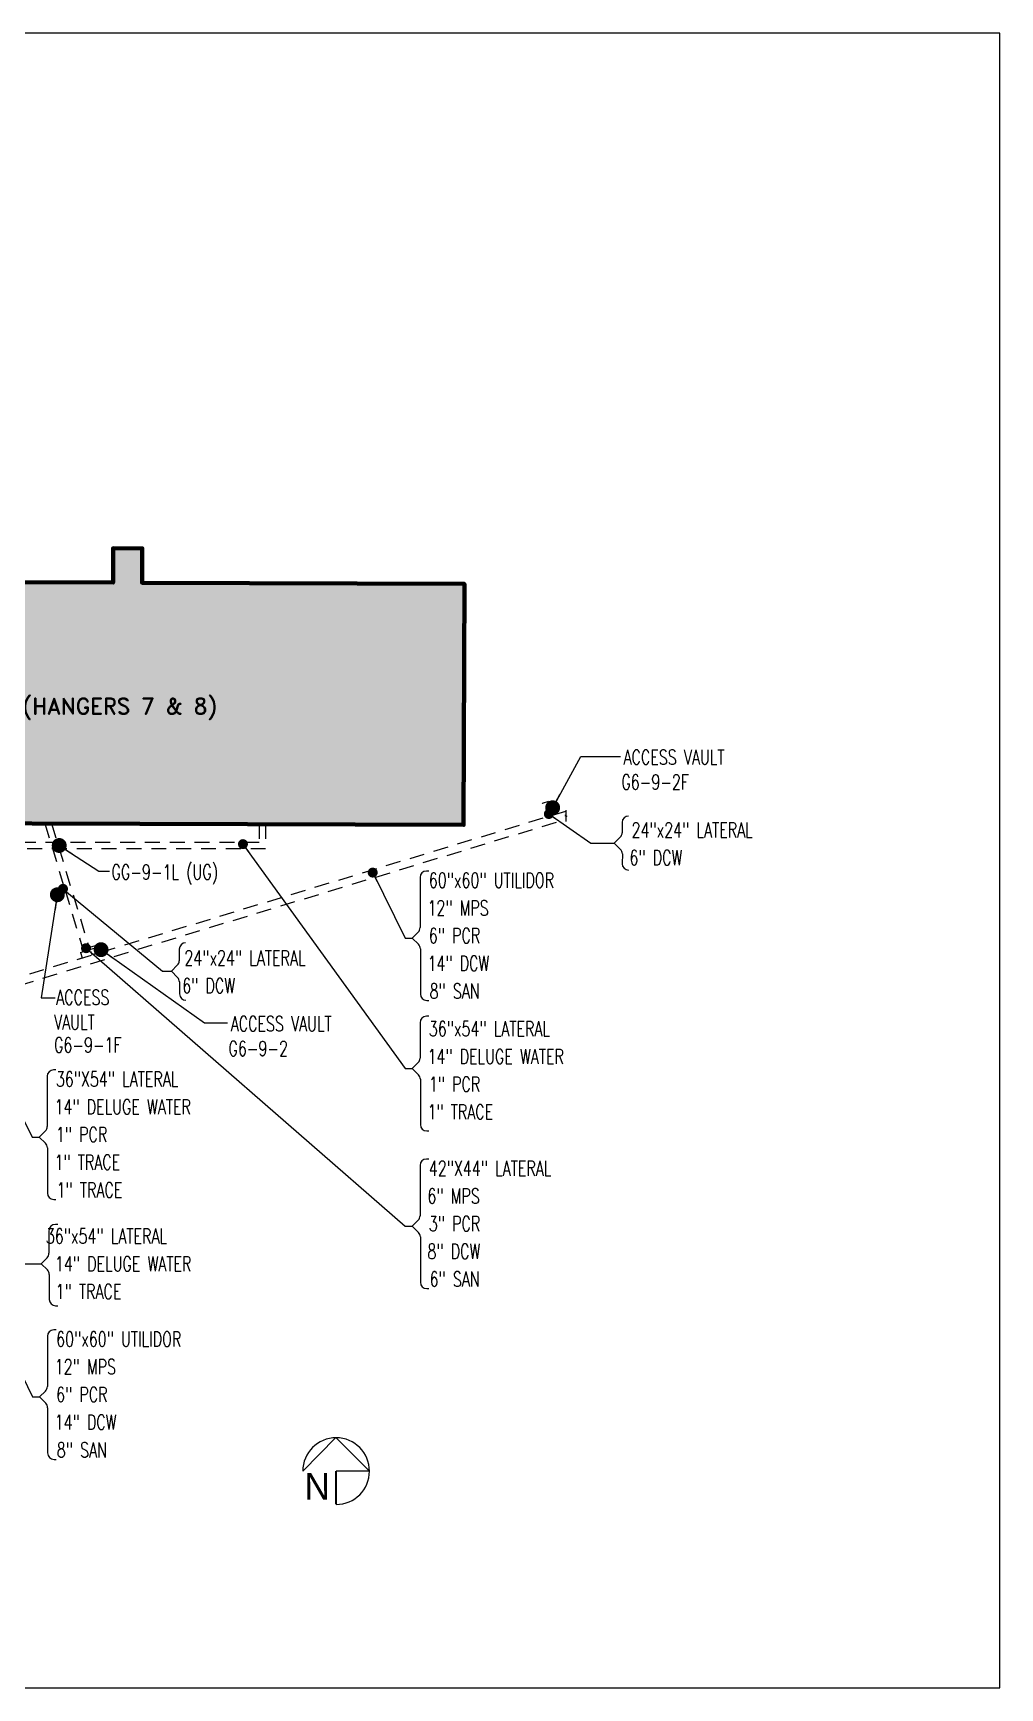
# Model space of a CAD drawing. Header units: inches. Extents: x 27388 to 48883, y 5676 to 18157.
# Drawn here: x 41585 to 48883, y 5676 to 18157 of the extents above; entities that cross this region are included whole.
import ezdxf

# ---------------------------------------------------------------- set-up
doc = ezdxf.new("R2010")
doc.units = ezdxf.units.IN
doc.header["$LTSCALE"] = 1200
doc.header["$MEASUREMENT"] = 0
doc.linetypes.add('DASHED8', pattern=[0.09375, 0.0625, -0.03125])
doc.linetypes.add('HIDDEN1', pattern=[0.15625, 0.09375, -0.0625])
doc.layers.get('Defpoints').update_dxf_attribs({"color": 251})
for name, color, linetype in [('MU-EXST-MAIN-UTILDR', 251, 'HIDDEN1'), ('MU-EXST-SITE-NOTE', 251, 'Continuous'), ('MU-SHAD', 251, 'Continuous'), ('MU-SITE-NOTES', 11, 'Continuous'), ('TITLES', 111, 'Continuous'), ('Utilidor-Below-E', 51, 'DASHED8')]:
    doc.layers.add(name, color=color, linetype=linetype)
doc.layers.add('V-EXST-BLDG-OTLN', color=34, linetype='Continuous', lineweight=90)
doc.styles.add('AU145S00', font='19', dxfattribs={"height": 12})
doc.styles.add('ROMAND', font='romand.shx')
doc.styles.add('RomanS', font='romans.shx', dxfattribs={"width": 0.85})
doc.dimstyles.new('X Site Notes', dxfattribs={"dimtxt": 0.09375, "dimasz": 0.09375, "dimexe": 0.0625, "dimexo": 0.0625, "dimgap": 0.03125, "dimtad": 1, "dimdec": 8, "dimzin": 0, "dimdsep": 46, "dimlunit": 4, "dimtxsty": 'RomanS', "dimcen": 0.09, "dimclrd": 253, "dimclre": 253, "dimclrt": 256, "dimadec": 0, "dimazin": 0, "dimtfac": 1, "dimtdec": 8, "dimtofl": 0, "dimtmove": 0, "dimatfit": 3, "dimldrblk": 'DOT', "dimfxl": 1, "dimtolj": 1, "dimtzin": 0, "dimlwd": -1, "dimlwe": -1, "dimarcsym": 0})

# ---------------------------------------------------------------- blocks, each defined once
blk = doc.blocks.new('_Dot')
at = {"color": 0, "linetype": 'ByBlock', "lineweight": -2}
blk.add_line((-0.5, 0), (-1, 0), dxfattribs=at)
at = {"color": 0, "linetype": 'ByBlock', "const_width": 0.5}
blk.add_lwpolyline([(-0.25, 0, 1), (0.25, 0, 1)], format="xyb", close=True, dxfattribs=at)

msp = doc.modelspace()

# ---------------------------------------------------------------- hatches: boundary and pattern name
at = {"layer": 'MU-SHAD'}
msp.add_hatch(color=256, dxfattribs=at).paths.add_polyline_path([(39134.65519775332, 12204.21095178045), (44017.38829619505, 12187.78814514681), (44835.11044617531, 12185.03778126791), (44835.19445212626, 12209.90731181718), (44841.25215993424, 14003.26064371831), (42408.34611173414, 14011.44959540061), (42409.21225084805, 14270.89763176396), (42189.40976416946, 14271.64566101089), (42188.54362504438, 14013.02439380578), (39140.75754155379, 14023.29995336152)])

# ---------------------------------------------------------------- linework, layer by layer
at = {"layer": 'Defpoints'}
msp.add_lwpolyline([(27388.40978626645, 5676.473910212656), (48882.77969098645, 5676.473910212656), (48882.77969098645, 18157.07579037266), (27388.40978626645, 18157.07579037266)], close=True, dxfattribs=at)
at = {"layer": 'MU-EXST-MAIN-UTILDR'}
for p, q in [((38689.02102574309, 10190.3166654925), (45606.0768947039, 12289.84468756097)), ((41674.2655301725, 12195.66955043518), (41817.84687170549, 11721.80327391581)), ((41724.47170025366, 12195.49996906103), (42012.45479051839, 11245.05869731636)), ((43292.35234015412, 12193.35957711891), (43292.35234015412, 12053.07957258696)), ((43340.35303571238, 12193.19824564972), (43340.35303571238, 12005.14814576462)), ((43292.35234015412, 12053.07957258696), (38590.08938351901, 12053.14777990013)), ((43340.35303571238, 12005.14814576462), (38638.12110052326, 12005.14814576462)), ((41826.37818983081, 11693.64634915211), (41966.52298772871, 11231.12094163292)), ((42012.45479051839, 11245.05869731636), (42081.37357779196, 11265.97128909224)), ((42081.37357779196, 11265.97128909224), (42094.14993021614, 11223.86744208404)), ((38689.0200951451, 10190.31113037423), (41956.35727181821, 11182.04317518839)), ((41943.57816942572, 11224.1589387148), (41966.52298772871, 11231.12094163292)), ((41943.57816942572, 11224.1589387148), (41956.35727181821, 11182.04317518839))]:
    msp.add_line(p, q, dxfattribs=at)
at = {"layer": 'MU-EXST-MAIN-UTILDR', "flags": 128}
for points in [[(45477.08935493766, 12364.0308557465), (45498.50702421437, 12295.21198399135), (45451.93172886013, 12280.72331800454), (45430.51497623953, 12349.54218977087)], [(41809.33022008068, 11672.37626150579), (41741.21992346807, 11655.84070249417), (41728.62140232301, 11706.23478708), (41797.12586105033, 11723.16359153346)], [(42012.60787208262, 11262.79415912137), (42081.89973838045, 11283.85708249317), (42086.26943790982, 11269.44724893713), (42117.76574076968, 11279.01438843788), (42131.11225327547, 11235.07722927214), (42030.36350032757, 11204.44716639959)]]:
    msp.add_lwpolyline(points, close=True, dxfattribs=at)
at = {"layer": 'MU-EXST-MAIN-UTILDR'}
for points in [[(45606.0768947039, 12296.91289699948), (45606.0768947039, 12259.64292238405), (45597.83446243929, 12256.64292238405), (45614.31932695734, 12250.64292238405), (45606.0768947039, 12247.64292238405), (45606.0768947039, 12210.37294777422)], [(30370.85744327721, 8487.410364399668), (33945.02718161519, 8687.836666576524), (45606.0768947039, 12227.30445134388)]]:
    msp.add_lwpolyline(points, dxfattribs=at)
at = {"layer": 'MU-EXST-SITE-NOTE', "ltscale": 0.7}
for p, q in [((46031.36035618454, 12203.87857131663), (46031.36035618454, 12126.53380392314)), ((46017.29250046972, 12092.58369958595), (45972.31144428615, 12047.62643897169)), ((45972.31144428615, 12047.62643897169), (46019.1377885117, 12000.82483586118)), ((46033.20563311771, 11966.87474263281), (46031.35279931769, 11891.94957928644)), ((44506.4428864726, 11789.36606821464), (44506.4428864726, 11410.23877590941)), ((44492.37503076057, 11376.28867157222), (44447.393974577, 11331.33141095237)), ((42688.0629161989, 11247.97367636427), (42688.0629161989, 11160.65899301859)), ((44447.393974577, 11331.33141095237), (44494.22031880255, 11284.52980783628)), ((44508.28816340576, 11250.5797146135), (44508.28816340576, 10908.90636622579)), ((42673.99506048408, 11126.7088886814), (42629.0140043005, 11081.75162806714)), ((42629.0140043005, 11081.75162806714), (42675.84034852606, 11034.95002495664)), ((42689.90819313206, 11000.99993172827), (42690.42178902441, 10910.33625555235)), ((44556.28816340576, 10860.90636622579), (44572.87290610086, 10860.90636622579)), ((44572.87290610086, 10741.67903768835), (44554.4428864726, 10741.67903768835)), ((44506.4428864726, 10693.67903768835), (44506.4428864726, 10426.24165115385)), ((44492.37503076057, 10392.29154681666), (44447.393974577, 10347.33428619681)), ((41691.48736683188, 10289.41341692495), (41691.48736683188, 9910.286124619715)), ((41757.91738646014, 10337.41341692495), (41739.48736683188, 10337.41341692495)), ((44447.393974577, 10347.33428619681), (44494.22031880255, 10300.53268308072)), ((44508.28816340576, 10266.58258985794), (44508.28816340576, 9924.909241470234)), ((41677.41951111986, 9876.33602028253), (41632.43845493628, 9831.37875966268)), ((44556.28816340576, 9876.909241470234), (44572.87290610086, 9876.909241470234)), ((41632.43845493628, 9831.37875966268), (41679.26479916184, 9784.577156546586)), ((41693.33264376505, 9750.627063323804), (41693.33264376505, 9408.9537149361)), ((44506.4428864726, 9616.831413727365), (44506.4428864726, 9237.704121422134)), ((44572.87290610086, 9664.831413727365), (44554.4428864726, 9664.831413727365)), ((41741.33264376505, 9360.9537149361), (41757.91738646014, 9360.9537149361)), ((44492.37503076057, 9203.754017084948), (44447.393974577, 9158.796756465099)), ((44447.393974577, 9158.796756465099), (44494.22031880255, 9111.995153349004)), ((44508.28816340576, 9078.045060126222), (44508.28816340576, 8736.371711738519)), ((44556.28816340576, 8688.371711738519), (44572.87290610086, 8688.371711738519)), ((41759.7626633933, 8376.716742205734), (41741.33264376505, 8376.716742205734)), ((41693.33264376505, 8328.716742205734), (41693.33264376505, 7949.589449900503)), ((41679.26478805302, 7915.639345563317), (41634.28373186944, 7870.682084943468)), ((41634.28373186944, 7870.682084943468), (41681.110076095, 7823.880481827373)), ((41695.17792069821, 7789.930388604591), (41695.17792069821, 7448.257040216888)), ((41743.17792069821, 7400.257040216888), (41759.7626633933, 7400.257040216888))]:
    msp.add_line(p, q, dxfattribs=at)
at = {"layer": 'MU-EXST-SITE-NOTE', "color": 251, "ltscale": 0.7}
for p, q in [((41705.23006594819, 9124.415618453751), (41705.23006594819, 8954.36453293836)), ((41771.66008557645, 9172.415618453751), (41753.23006594819, 9172.415618453751)), ((41691.16221023337, 8920.414428601174), (41646.18115404979, 8875.457167986913)), ((41646.18115404979, 8875.457167986913), (41693.00749827535, 8828.655564876406)), ((41707.07534288136, 8794.705471648036), (41706.95628204471, 8606.385358231864)), ((41754.95628204471, 8558.385358231864), (41771.5410247398, 8558.385358231864))]:
    msp.add_line(p, q, dxfattribs=at)
at = {"layer": 'MU-EXST-SITE-NOTE', "ltscale": 0.7}
for centre, radius, start, end in [((46079.36035618454, 12203.87857131663), 48, 90, 180), ((45983.36035617896, 12126.53380392314), 48.00000000558794, 314.9848408917468, 0), ((45985.20563311771, 11966.87474263281), 47.99999999892977, 0, 45.01514037429632), ((46079.35279931769, 11891.94957928644), 48, 180, 270), ((44554.4428864726, 11789.36606821464), 48, 90, 180), ((44458.44288646701, 11410.23877590382), 48.00000000558794, 314.9848408917399, 0), ((42736.0629161989, 11247.97367636427), 48, 90, 180), ((44460.28816341973, 11250.5797146135), 47.99999998707702, 0, 45.01514037428711), ((42640.06291619331, 11160.65899301859), 48.00000000558794, 314.984840891741, 0), ((42641.90819313206, 11000.99993172827), 47.99999999892977, 0, 45.01514037430333), ((42738.42178902441, 10910.33625555235), 48, 180, 270), ((44556.28816340576, 10908.90636622579), 48, 180, 270), ((44554.4428864726, 10693.67903768835), 48, 90, 180), ((44458.44288646701, 10426.24165114826), 48.00000000558794, 314.9848408917381, 0), ((41739.48736683188, 10289.41341692495), 48, 90, 180), ((44460.28816341973, 10266.58258985794), 47.99999998707702, 0, 45.01514037428831), ((41643.4873668263, 9910.286124614127), 48.00000000558794, 314.9848408917494, 0), ((44556.28816340576, 9924.909241470234), 48, 180, 270), ((41645.33264377902, 9750.627063323804), 47.99999998707702, 0, 45.01514037429023), ((44554.4428864726, 9616.831413727365), 48, 90, 180), ((41741.33264376505, 9408.9537149361), 48, 180, 270), ((44458.44288646701, 9237.704121416546), 48.00000000558794, 314.9848408917372, 0), ((44460.28816341973, 9078.045060126222), 47.99999998707702, 0, 45.0151403742889), ((44556.28816340576, 8736.371711738519), 48, 180, 270), ((41741.33264376505, 8328.716742205734), 48, 90, 180), ((41645.33264375946, 7949.589449894915), 48.00000000558794, 314.9848408917491, 0), ((41647.17792071218, 7789.930388604591), 47.99999998707702, 0, 45.01514037429047), ((41743.17792069821, 7448.257040216888), 48, 180, 270)]:
    msp.add_arc(centre, radius, start, end, dxfattribs=at)
at = {"layer": 'MU-EXST-SITE-NOTE', "color": 251, "ltscale": 0.7}
for centre, radius, start, end in [((41753.23006594819, 9124.415618453751), 48, 90, 180), ((41657.2300659426, 8954.36453293836), 48.00000000558794, 314.9848408918521, 7.016709298534877e-15), ((41659.07534288136, 8794.705471648036), 47.99999999892977, 7.016709298534877e-15, 45.01514037445286), ((41754.95628204471, 8606.385358231864), 48, 180, 270)]:
    msp.add_arc(centre, radius, start, end, dxfattribs=at)
at = {"layer": 'MU-SITE-NOTES', "color": 254, "ltscale": 0.7}
msp.add_line((44572.87290610086, 11837.36606821464), (44554.4428864726, 11837.36606821464), dxfattribs=at)
at = {"layer": 'TITLES'}
for p, q in [((43620.72311668741, 7311.513747544665), (43871.03767279736, 7565.835974306505)), ((44124.22525371137, 7311.513747544665), (43871.03767279736, 7565.835974306505)), ((44124.22525371137, 7311.513747544665), (43872.47418519939, 7311.513747544665))]:
    msp.add_line(p, q, dxfattribs=at)
at = {"layer": 'TITLES', "const_width": 14.70000000000095}
msp.add_lwpolyline([(43872.47418519939, 7059.762679032774), (43872.47418519939, 7311.513747544665)], dxfattribs=at)
at = {"layer": 'TITLES'}
msp.add_arc((43872.47418519939, 7311.513747544665), 251.7510685119232, 270, 180, dxfattribs=at)
at = {"layer": 'Utilidor-Below-E'}
for p, q in [((45458.40698739956, 12284.50085770854), (45469.36286085169, 12248.34335868017)), ((45486.97915737121, 12293.38875504539), (45497.99461346748, 12257.03417497085)), ((41797.30919226608, 11715.58009579734), (41817.84687170549, 11721.80327391581)), ((41804.19511272735, 11686.92542678447), (41826.37818983081, 11693.64634915211))]:
    msp.add_line(p, q, dxfattribs=at)
at = {"layer": 'V-EXST-BLDG-OTLN'}
msp.add_lwpolyline([(39134.65519775332, 12204.21095178045), (44017.38829619505, 12187.78814514681), (44835.11044617531, 12185.03778126791), (44835.19445212626, 12209.90731181718), (44841.25215993424, 14003.26064371831), (42408.34611173414, 14011.44959540061), (42409.21225084805, 14270.89763176396), (42189.40976416946, 14271.64566101089), (42188.54362504438, 14013.02439380578), (39140.75754155379, 14023.29995336152)], close=True, dxfattribs=at)

# ---------------------------------------------------------------- texts
at = {"layer": 'MU-EXST-SITE-NOTE', "style": 'RomanS', "width": 0.7}
for s, p in [('ACCESS VAULT', (46041.53744763957, 12639.85239083322)), ('G6-9-2F', (46025.46601906774, 12452.35239083322)), ('24"x24" LATERAL', (46102.6474952855, 12091.0862385064)), ('6" DCW', (46086.57606671367, 11882.15766707544)), ('GG-9-1L (UG)', (42177.36801657092, 11773.25488531089)), ('60"x60" UTILIDOR', (44572.37288272, 11711.65426048124)), ('12" MPS', (44561.65859700452, 11502.72568905027)), ('6" PCR', (44572.37288272, 11293.7971176193)), ('24"x24" LATERAL', (42727.1777418292, 11125.21142760186)), ('14" DCW', (44561.65859700452, 11084.86854618834)), ('6" DCW', (42711.10631325737, 10916.28285617089)), ('8" SAN', (44577.73002557635, 10875.93997475737)), ('ACCESS', (41759.45963659726, 10828.70281090321)), ('VAULT', (41743.38820802543, 10641.20281090321)), ('ACCESS VAULT', (43076.46001922961, 10629.50676039537)), ('36"x54" LATERAL', (44572.37288272, 10591.47349747794)), ('G6-9-1F', (41743.38820802543, 10469.18024246088)), ('G6-9-2', (43060.38859065778, 10442.00676039537)), ('14" DELUGE WATER', (44561.65859700452, 10382.54492604698)), ('36"X54" LATERAL', (41757.41736307929, 10211.70160919154)), ('1" PCR', (44572.37288272, 10173.61635461601)), ('14" DELUGE WATER', (41746.7030773638, 10002.77303776058)), ('1" TRACE', (44561.65859700452, 9964.687783185045)), ('1" PCR', (41757.41736307929, 9793.844466329612)), ('1" TRACE', (41746.7030773638, 9584.915894898646)), ('42"X44" LATERAL', (44572.37288272, 9539.119605993963)), ('1" TRACE', (41762.77450593563, 9375.98732346768)), ('6" MPS', (44561.65859700452, 9330.191034562997)), ('    36"x54" LATERAL', (41447.06423819486, 9027.673262322454)), ('3" PCR', (44572.37288272, 9121.26246313203)), ('8" DCW', (44561.65859700452, 8912.333891701064)), ('14" DELUGE WATER', (41750.37509155735, 8818.744690891488)), ('6" SAN', (44577.73002557635, 8703.405320270098)), ('1" TRACE', (41755.55318400573, 8609.816119460522)), ('60"x60" UTILIDOR', (41759.26264001245, 8251.004934472332)), ('12" MPS', (41748.54835429697, 8042.076363041366)), ('6" PCR', (41759.26264001245, 7833.1477916104)), ('14" DCW', (41748.54835429697, 7624.219220179433)), ('8" SAN', (41764.61978286879, 7415.290648748467))]:
    msp.add_text(s, height=112.5, dxfattribs=at).set_placement(p)
at = {"layer": 'TITLES', "style": 'AU145S00'}
msp.add_text('N', height=201.6000000000131, dxfattribs=at).set_placement((43632.22355750381, 7096.276882218892))
at = {"layer": 'V-EXST-BLDG-OTLN', "color": 253, "style": 'ROMAND'}
msp.add_text('BLDG 2077 (HANGERS 7 & 8)', height=120, dxfattribs=at).set_placement((40524.84623748039, 13020.78315629765))

# ---------------------------------------------------------------- leaders
at = {"layer": 'MU-EXST-SITE-NOTE'}
for points, override in [([(45506.9699231484, 12314.75596110092), (45719.6078925553, 12701.96728294159), (46017.81061854382, 12701.96728294159)], {"dimscale": 600, "dimasz": 0.1875, "dimgap": 0.03125, "dimclrd": 251, "dimfxl": 0.75}), ([(40061.50999563193, 12021.62937661271), (41515.42134994899, 8875.626382006172), (41646.24940317981, 8875.626382006172)], {"dimscale": 1200, "dimasz": 0.0625, "dimgap": 0.03125, "dimtad": 0, "dimclrd": 251}), ([(41782.53136723135, 12029.97911976548), (42080.62662791352, 11835.31678770302), (42163.24184675622, 11835.31678770302)], {"dimscale": 600, "dimasz": 0.1875, "dimgap": 0.03125, "dimclrd": 251, "dimfxl": 0.75}), ([(41768.30985687381, 11658.44895387229), (41645.9729578472, 10879.82351530805), (41752.07507757306, 10879.82351530805)], {"dimscale": 600, "dimasz": 0.1875, "dimgap": 0.03125, "dimclrd": 251, "dimfxl": 0.75}), ([(42098.42335390674, 11244.30773487058), (42878.04302379645, 10691.62165250374), (43052.73319013386, 10691.62165250374)], {"dimscale": 600, "dimasz": 0.1875, "dimgap": 0.03125, "dimclrd": 251, "dimfxl": 0.75})]:
    msp.add_leader(points, dimstyle='X Site Notes', override=override, dxfattribs=at)
at = {"layer": 'MU-EXST-SITE-NOTE', "ltscale": 0.7}
for points in [[(45477.96283372308, 12267.57285469142), (45794.29900676682, 12047.62643897169), (45972.31144428615, 12047.62643897169)], [(40432.32836743633, 12126.71310736146), (41577.93857706806, 9831.37875966268), (41632.43845493628, 9831.37875966268)], [(43169.32905736205, 12040.28298218027), (44392.89409670878, 10347.33428619681), (44447.393974577, 10347.33428619681)], [(44148.61841315051, 11825.53875597892), (44392.89409670878, 11331.33141095237), (44447.393974577, 11331.33141095237)], [(41810.97014730156, 11702.65806953194), (42561.09841542453, 11081.55112808691), (42628.93087145304, 11081.75162806714)], [(41984.86975565308, 11255.21266301264), (44392.89409670878, 9158.796756465099), (44447.393974577, 9158.796756465099)], [(40243.34651817112, 10632.04808550086), (41579.78385400122, 7870.682084943468), (41634.28373186944, 7870.682084943468)]]:
    msp.add_leader(points, dimstyle='X Site Notes', override={"dimscale": 600, "dimasz": 0.125, "dimgap": 0.03125, "dimclrd": 251, "dimldrblk": 'Dot', "dimfxl": 0.75}, dxfattribs=at)

doc.saveas('drawing.dxf')
